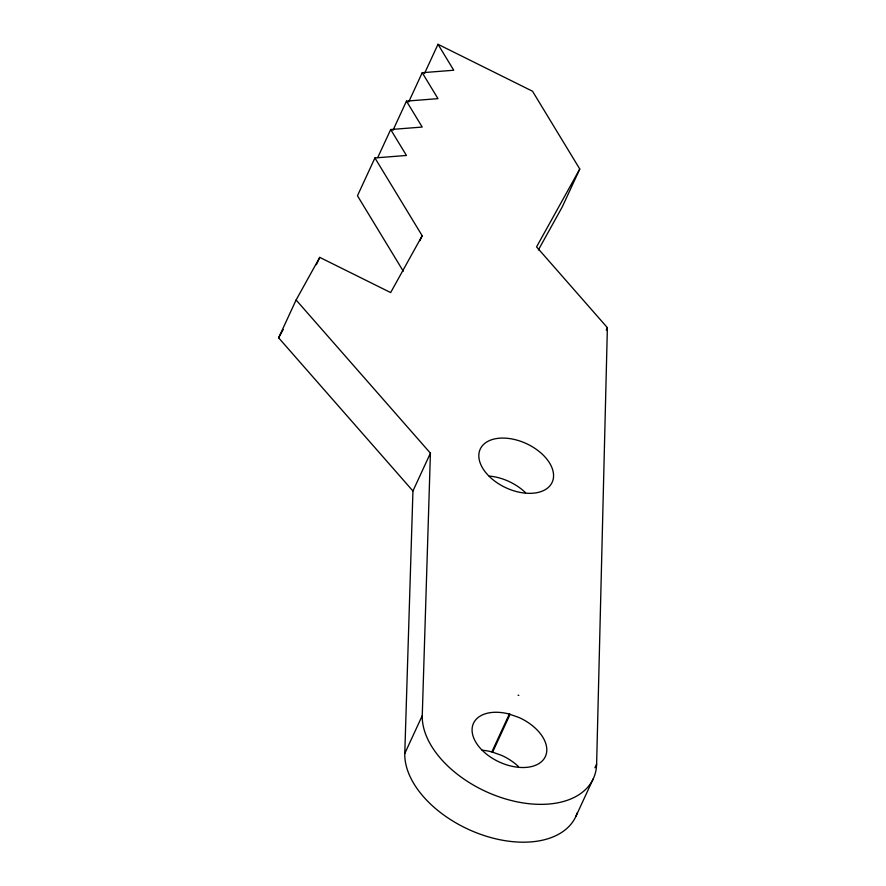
<?xml version="1.0" encoding="UTF-8"?>
<svg xmlns="http://www.w3.org/2000/svg" width="886" height="886" viewBox="0 0 886 886"><rect width="100%" height="100%" fill="white"/><g stroke="black" fill="none" stroke-linecap="round" stroke-linejoin="round"><path stroke-width="1.33" d="M594.927 767.774L596.621 764.12L607.375 327.665L536.562 246.895L579.776 169.027L532.519 91.225L437.994 44.3L424.46 73.582M577.284 812.827A92.41 56.759 24.8 0 1 482.194 834.889A92.41 56.759 24.8 0 1 404.78 753.488L412.942 490.999L430.419 453.178L296.101 299.989L319.746 257.372L390.648 292.568L422.179 235.742L374.933 157.941L406.441 155.46L390.693 129.533L422.212 127.052L406.464 101.115L437.972 98.645L422.223 72.707L453.743 70.238L437.994 44.3M404.78 753.488L422.257 715.655L430.419 453.178M412.942 490.999L278.625 337.81L296.101 299.989M316.368 264.692L319.746 257.372M374.933 157.941L357.457 195.762L403.274 271.205M377.724 157.586L390.693 129.533M392.93 130.397L406.464 101.115M408.69 101.99L422.223 72.707M419.92 240.627L422.179 235.742M579.776 169.027L562.3 206.848L538.367 249.985M606.245 330.113L607.375 327.665M482.183 750.232A39.604 24.332 24.8 0 1 491.852 751.904L509.328 714.083L519.008 717.516A39.604 24.332 24.8 0 1 538.134 764.042A39.604 24.332 24.8 0 1 475.616 741.848A39.604 24.332 24.8 0 1 509.328 714.083M492.594 752.17L510.07 714.337M575.8 816.582L593.277 778.761M278.625 337.81L283.221 329.526M518.066 695.167L518.808 695.432M491.852 751.904L501.531 755.337A39.604 24.332 24.8 0 1 518.31 766.445M489.659 476.114A39.604 24.332 24.8 0 1 525.586 492.771M596.621 764.12A92.41 56.759 24.8 0 1 507.966 799.637A92.41 56.759 24.8 0 1 422.257 715.655M489.327 476.48A39.604 24.332 24.8 0 0 552.122 482.372A39.604 24.332 24.8 0 0 507.135 438.282A39.604 24.332 24.8 0 0 489.327 476.48"/></g></svg>
